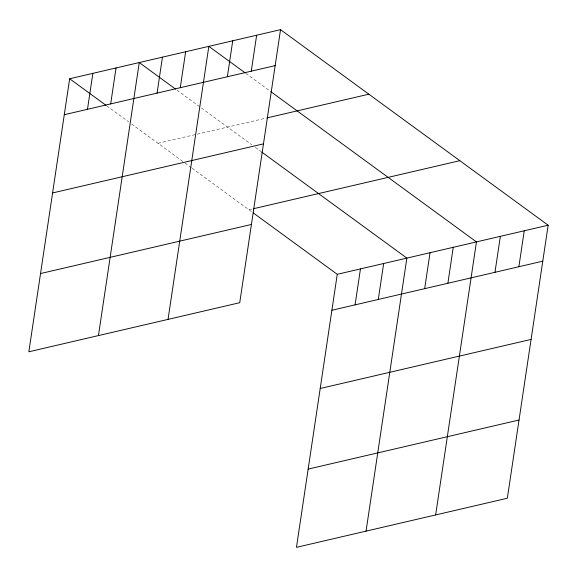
<?xml version="1.0" encoding="UTF-8"?>
<svg xmlns="http://www.w3.org/2000/svg" width="577" height="577" viewBox="0 0 577 577"><rect width="100%" height="100%" fill="white"/><g stroke="black" fill="none" stroke-linecap="round" stroke-linejoin="round"><path stroke-width="0.43" stroke-dasharray="2.88 2.16" d="M157.968 143.284L266.221 118.083M248.954 209.768L252.387 208.975M245.874 73.416L270.086 91.108M176.995 90.135L251.723 144.748M255.279 147.344L260.97 151.499M106.687 105.815L128.765 121.949M131.614 124.026L184.265 162.505M184.979 163.024L191.376 167.698M192.083 168.217L252.517 212.372"/><path stroke-width="0.87" d="M69.658 78.753L28.85 351.782L239.736 302.694L280.537 29.665L69.658 78.753L105.973 105.295M87.48 109.313L92.854 73.351M110.676 103.91L116.049 67.956M98.443 335.583L139.245 62.554L175.567 89.096M157.074 93.113L162.447 57.152M180.269 87.711L185.643 51.757M168.037 319.391L208.838 46.355L245.16 72.897M227.367 76.748L232.74 40.794M251.269 71.187L256.642 35.226M253.224 212.891L337.264 274.306L296.463 547.335L507.342 498.247L548.15 225.218L280.537 29.665M355.086 304.858L360.459 268.904M378.288 299.463L383.662 263.501M366.049 531.136L406.857 258.107L261.677 152.018M424.679 288.659L430.053 252.704M447.875 283.264L453.248 247.302M435.642 514.936L476.451 241.907L270.801 91.635M494.972 272.301L500.353 236.339M518.874 266.733L524.248 230.778M64.278 114.708L275.164 65.619M267.079 117.888L368.854 94.195M52.586 192.949L263.473 143.861M253.253 208.773L459.84 160.68M40.541 273.548L251.428 224.46M337.264 274.306L548.15 225.218M331.89 310.26L542.777 261.172M320.199 388.494L531.085 339.406M308.154 469.101L519.04 420.013"/></g></svg>
